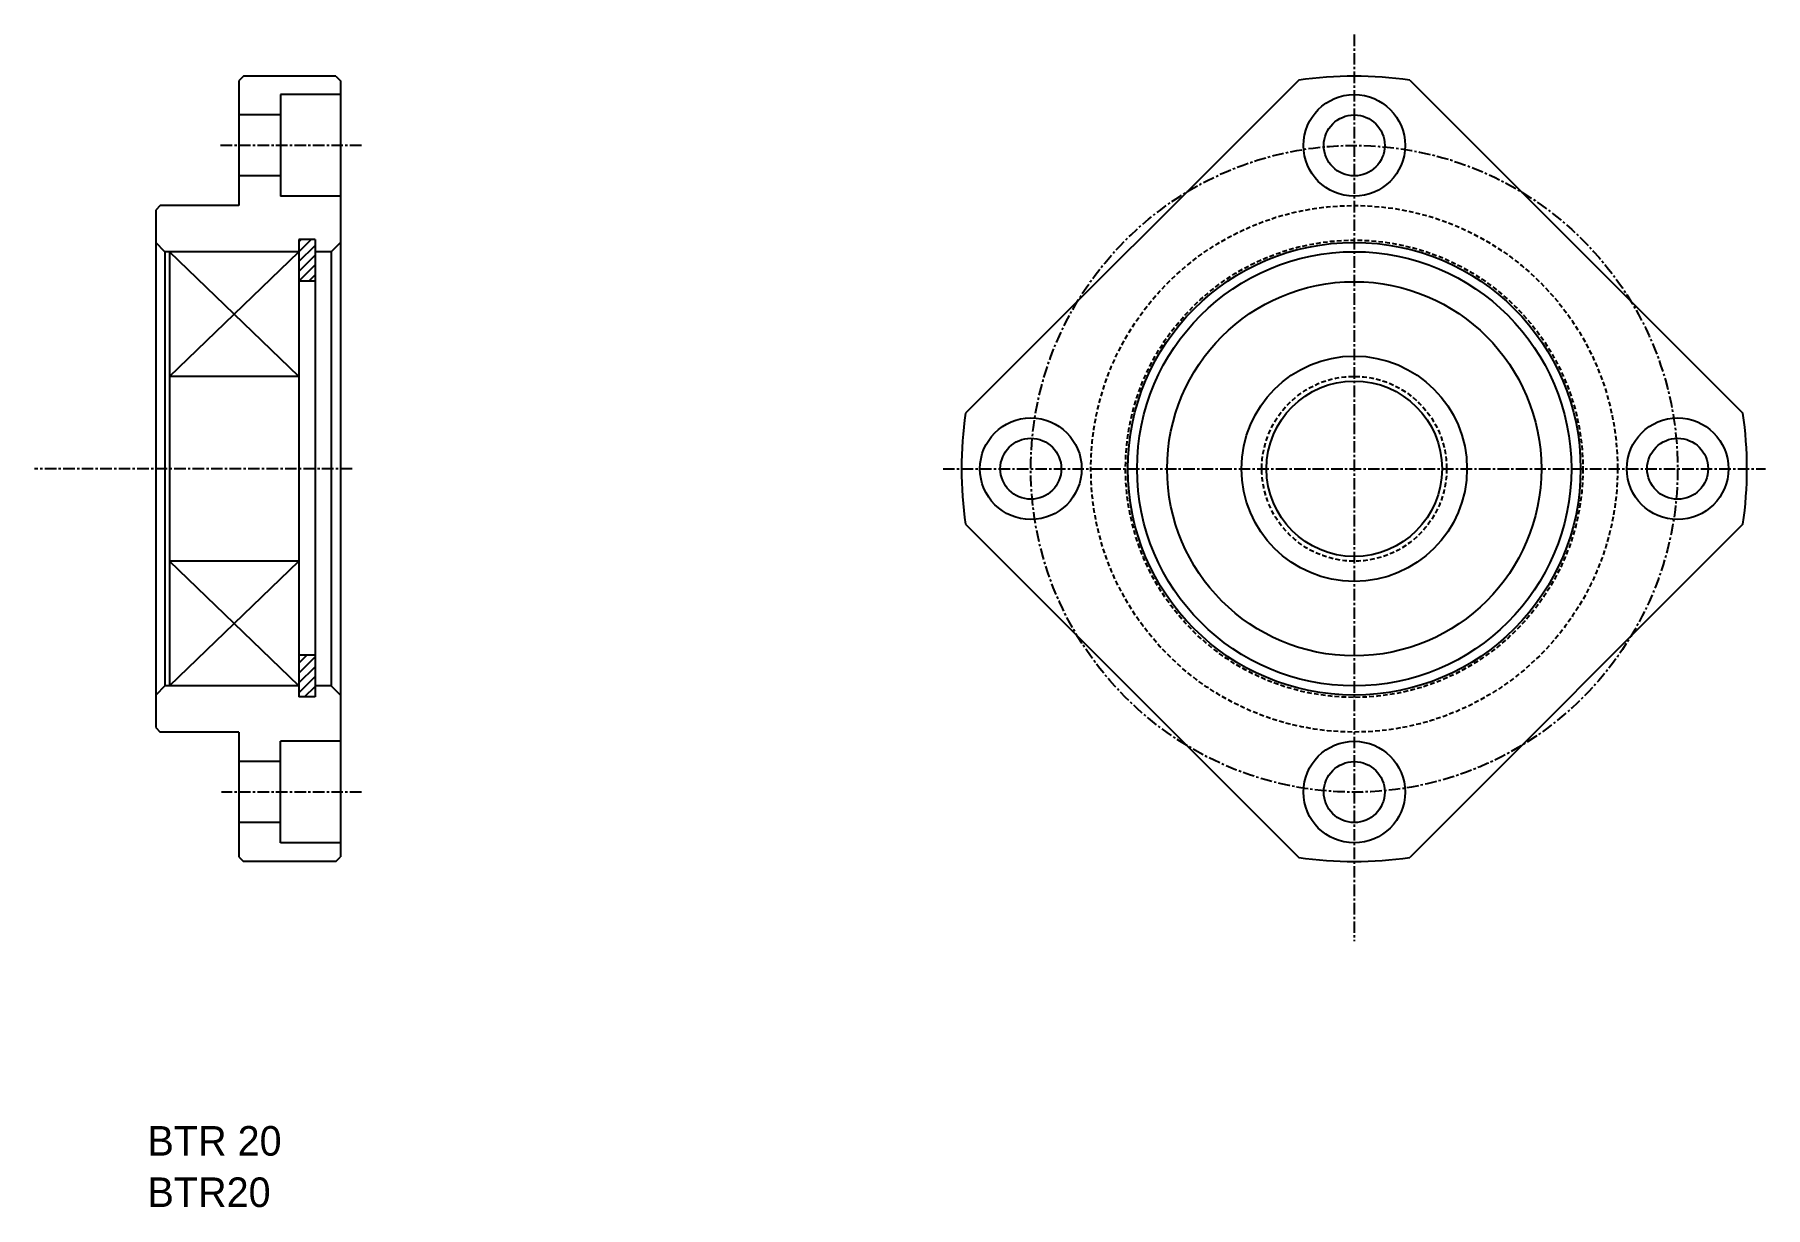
# Model space of a CAD drawing. Extents: x 21 to 209, y 32 to 159.
import ezdxf

# ---------------------------------------------------------------- set-up
doc = ezdxf.new("R2010")
doc.units = 0
doc.linetypes.add('CENTER', pattern=[2, 1.25, -0.25, 0.25, -0.25])
doc.linetypes.add('DASHED', pattern=[0.75, 0.5, -0.25])
doc.layers.get('0').update_dxf_attribs({"linetype": 'CONTINUOUS'})
doc.layers.add('CENTER', color=1, linetype='CENTER')

# ---------------------------------------------------------------- blocks, each defined once
blk = doc.blocks.new('*X20')
at = {"color": 0, "linetype": 'CONTINUOUS'}
for p, q in [((50.07, 135.66), (51.39, 136.98)), ((50.07, 136.72), (50.33, 136.98)), ((50.07, 134.6), (51.82, 136.35)), ((50.07, 133.54), (51.82, 135.29)), ((50.07, 132.48), (51.82, 134.23)), ((51.13, 132.48), (51.82, 133.17)), ((50.07, 91.11), (50.94, 91.98)), ((50.07, 90.05), (51.82, 91.8)), ((50.07, 88.99), (51.82, 90.74)), ((50.07, 87.93), (51.82, 89.68)), ((50.68, 87.48), (51.82, 88.62)), ((51.74, 87.48), (51.82, 87.56))]:
    blk.add_line(p, q, dxfattribs=at)

msp = doc.modelspace()

# ---------------------------------------------------------------- linework, layer by layer
at = {"color": 7, "linetype": 'CONTINUOUS'}
for p, q in [((44.07, 154.67), (43.57, 154.17)), ((43.57, 154.17), (43.57, 140.67)), ((54.07, 154.67), (44.07, 154.67)), ((54.07, 154.67), (54.57, 154.17)), ((54.57, 154.17), (54.57, 70.17)), ((158.27, 154.24), (122.2, 118.18)), ((170.29, 154.24), (206.35, 118.18)), ((48.07, 152.67), (48.07, 141.67)), ((54.57, 152.67), (48.07, 152.67)), ((48.07, 150.47), (43.57, 150.47)), ((48.07, 143.87), (43.57, 143.87)), ((35.07, 140.67), (34.57, 140.17)), ((43.57, 140.67), (35.07, 140.67)), ((54.57, 141.67), (48.07, 141.67)), ((34.57, 140.17), (34.57, 84.17)), ((50.07, 136.98), (50.07, 87.48)), ((51.82, 136.98), (50.07, 136.98)), ((51.82, 136.98), (51.82, 87.48)), ((35.57, 135.67), (34.57, 136.67)), ((35.57, 135.67), (35.57, 88.67)), ((50.07, 135.67), (35.57, 135.67)), ((36.07, 135.67), (36.07, 88.67)), ((53.57, 135.67), (51.82, 135.67)), ((53.57, 135.67), (54.57, 136.67)), ((53.57, 135.67), (53.57, 88.67)), ((51.82, 132.48), (50.07, 132.48)), ((50.07, 122.17), (36.07, 122.17)), ((122.2, 106.16), (158.27, 70.09)), ((206.35, 106.16), (170.29, 70.09)), ((50.07, 102.17), (36.07, 102.17)), ((51.82, 91.98), (50.07, 91.98)), ((35.57, 88.67), (34.57, 87.67)), ((50.07, 88.67), (35.57, 88.67)), ((53.57, 88.67), (51.82, 88.67)), ((53.57, 88.67), (54.57, 87.67)), ((51.82, 87.48), (50.07, 87.48)), ((34.57, 84.17), (35.07, 83.67)), ((43.57, 83.67), (35.07, 83.67)), ((43.57, 83.67), (43.57, 70.17)), ((48.07, 71.67), (48.07, 82.67)), ((54.57, 82.67), (48.07, 82.67)), ((48.07, 80.47), (43.57, 80.47)), ((48.07, 73.87), (43.57, 73.87)), ((54.57, 71.67), (48.07, 71.67)), ((43.57, 70.17), (44.07, 69.67)), ((54.07, 69.67), (44.07, 69.67)), ((54.07, 69.67), (54.57, 70.17))]:
    msp.add_line(p, q, dxfattribs=at)
at = {"color": 3, "linetype": 'CONTINUOUS'}
for p, q in [((36.07, 122.17), (50.07, 135.67)), ((50.07, 122.17), (36.07, 135.67)), ((36.07, 88.67), (50.07, 102.17)), ((50.07, 88.67), (36.07, 102.17))]:
    msp.add_line(p, q, dxfattribs=at)
at = {"color": 7, "linetype": 'CONTINUOUS'}
for centre, radius in [((164.28, 147.17), 5.5), ((164.28, 147.17), 3.3), ((164.28, 112.17), 24.5), ((164.28, 112.17), 23.5), ((164.28, 112.17), 12.2), ((164.28, 112.17), 9.5), ((129.28, 112.17), 5.5), ((199.28, 112.17), 5.5), ((129.28, 112.17), 3.3), ((199.28, 112.17), 3.3), ((164.28, 77.17), 5.5), ((164.28, 77.17), 3.3)]:
    msp.add_circle(centre, radius, dxfattribs=at)
at = {"color": 3, "linetype": 'DASHED'}
for radius in [28.5, 24.75, 10]:
    msp.add_circle((164.28, 112.17), radius, dxfattribs=at)
msp.add_circle((164.28, 112.17), 20.25)
at = {"color": 7, "linetype": 'CONTINUOUS'}
for start, end in [(81.8698, 98.1301), (171.8699, 188.13), (351.8699, 8.13), (261.8698, 278.1301)]:
    msp.add_arc((164.28, 112.17), 42.5, start, end, dxfattribs=at)
at = {"layer": 'CENTER', "color": 1, "linetype": 'CENTER'}
for p, q in [((164.28, 159.17), (164.28, 61.03)), ((56.84, 147.17), (41.53, 147.17)), ((55.82, 112.17), (21.47, 112.17)), ((119.78, 112.17), (208.78, 112.17)), ((56.84, 77.17), (41.71, 77.17))]:
    msp.add_line(p, q, dxfattribs=at)
msp.add_circle((164.28, 112.17), 35, dxfattribs=at)

# ---------------------------------------------------------------- block references
at = {"color": 3, "linetype": 'CONTINUOUS'}
msp.add_blockref('*X20', (0, 0), dxfattribs=at)

# ---------------------------------------------------------------- texts
at = {"color": 7, "linetype": 'CONTINUOUS'}
for s, p in [('BTR 20', (33.69, 37.82)), ('BTR20', (33.69, 32.26))]:
    msp.add_text(s, height=3.2, dxfattribs=at).set_placement(p)

doc.saveas('drawing.dxf')
